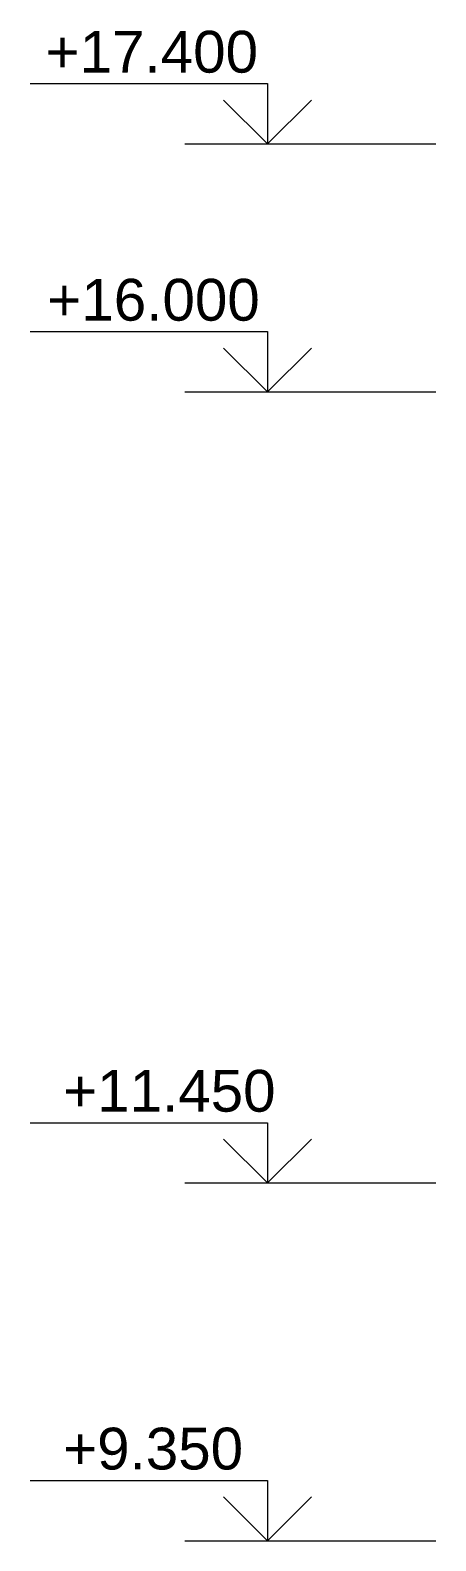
# Model space of a CAD drawing. Header units: millimetres. Extents: x 159 to 5807, y 71 to 6378.
# Drawn here: x 3962 to 4195, y 3324 to 4192 of the extents above; entities that cross this region are included whole.
import ezdxf

# ---------------------------------------------------------------- set-up
doc = ezdxf.new("R2010")
doc.units = ezdxf.units.MM
doc.layers.add('dim', color=4, linetype='Continuous', lineweight=13)
doc.styles.get("Standard").update_dxf_attribs({"font": 'arial.ttf'})

msp = doc.modelspace()

# ---------------------------------------------------------------- linework, layer by layer
at = {"layer": 'dim'}
for p, q in [((3961.9872, 4160.9252), (4098.3372, 4160.9252)), ((4098.3372, 4160.9252), (4098.3372, 4126.2813)), ((4098.3372, 4126.2813), (4073.0892, 4151.4708)), ((4098.3372, 4126.2813), (4123.5852, 4151.4708)), ((4050.8664, 4126.2813), (4195.0362, 4126.2813)), ((3961.9872, 4018.4303), (4098.3372, 4018.4303)), ((4098.3372, 4018.4303), (4098.3372, 3983.7865)), ((4098.3372, 3983.7865), (4073.0892, 4008.976)), ((4098.3372, 3983.7865), (4123.5852, 4008.976)), ((4050.8664, 3983.7865), (4195.0362, 3983.7865)), ((3961.9872, 3563.9777), (4098.3372, 3563.9777)), ((4098.3372, 3563.9777), (4098.3372, 3529.3338)), ((4098.3372, 3529.3338), (4073.0892, 3554.5233)), ((4098.3372, 3529.3338), (4123.5852, 3554.5233)), ((4050.8664, 3529.3338), (4195.0362, 3529.3338)), ((3961.9872, 3358.4099), (4098.3372, 3358.4099)), ((4098.3372, 3358.4099), (4098.3372, 3323.7661)), ((4098.3372, 3323.7661), (4073.0892, 3348.9556)), ((4098.3372, 3323.7661), (4123.5852, 3348.9556)), ((4050.8664, 3323.7661), (4195.0362, 3323.7661))]:
    msp.add_line(p, q, dxfattribs=at)

# ---------------------------------------------------------------- texts
for s, p in [('+17.400', (3970.7951, 4167.2452)), ('+16.000', (3971.7959, 4024.7503)), ('+11.450', (3980.8639, 3570.2977)), ('+9.350', (3980.8639, 3364.7299))]:
    msp.add_text(s, height=24, dxfattribs=at).set_placement(p)

doc.saveas('drawing.dxf')
